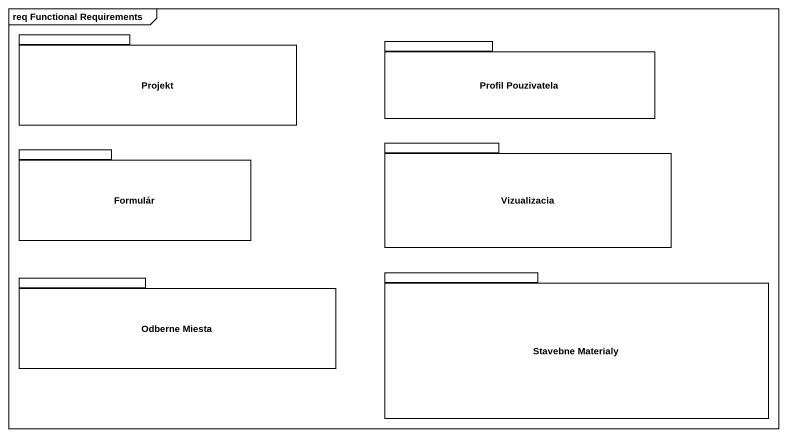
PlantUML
@startuml
mainframe req Functional Requirements
package Projekt {
}
package "Profil Pouzivatela" as Profil_Pouzivatela {
}
package Formulár {
}
package Vizualizacia {
}
package "Odberne Miesta" as Odberne_Miesta {
}
package "Stavebne Materialy" as Stavebne_Materialy {
}
@enduml
